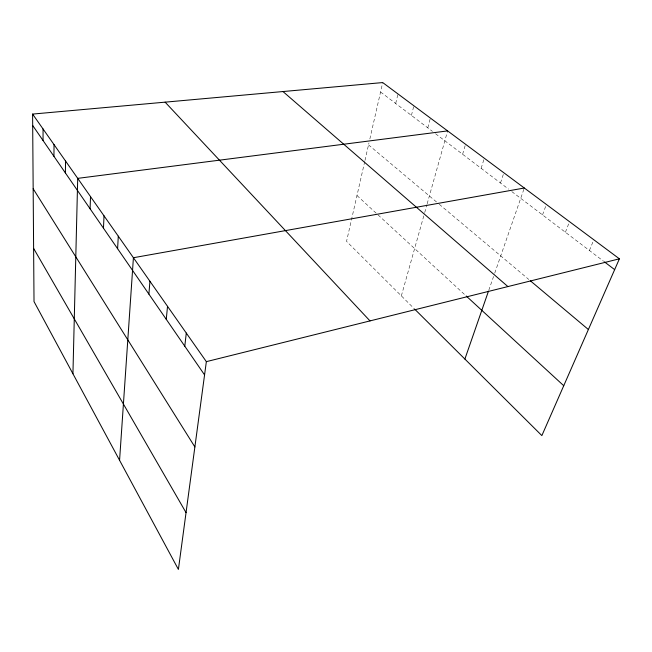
<?xml version="1.0" encoding="UTF-8"?>
<svg xmlns="http://www.w3.org/2000/svg" width="652" height="652" viewBox="0 0 652 652"><rect width="100%" height="100%" fill="white"/><g stroke="black" fill="none" stroke-linecap="round" stroke-linejoin="round"><path stroke-width="0.49" stroke-dasharray="3.26 2.44" d="M364.745 161.427L346.546 241.37L414.916 309.366M364.973 160.457L368.967 142.91M369.855 138.99L382.708 82.568M395.691 103.481L397.981 93.945M411.428 115.42L413.865 105.771M427.793 127.841L430.393 118.077M401.355 295.878L424.452 213.497M424.729 212.519L426.913 204.736M427.182 203.758L447.614 130.905M462.61 154.263L465.569 144.271M481.143 168.322L484.297 158.216M500.491 183.008L503.857 172.78M488.78 290.287L494.42 274.044M494.754 273.09L524.306 188.012M542.529 214.907L546.376 204.443M565.398 232.259L569.522 221.68M589.416 250.482L593.833 239.781M380.556 91.997L432.447 131.37M435.544 133.725L508.584 189.145M511.82 191.598L603.613 261.256M368.519 144.866L438.503 203.644M439.269 204.288L528.78 279.455M356.986 195.527L377.304 214.223M378.046 214.907L465.471 295.323"/><path stroke-width="0.98" d="M53.945 156.333L54.034 144.622M65.387 172.935L65.567 161.06M72.934 373.767L77.71 178.363L447.614 130.905M90.098 208.787L90.514 196.602M103.472 228.192L104.018 215.845M117.596 248.697L118.297 236.187M119.569 460.288L133.415 257.727L524.306 188.012M148.884 294.101L149.944 281.281M166.26 319.317L167.531 306.342M184.785 346.196L186.293 333.082M32.6 114.084L206.35 361.648L178.403 569.432L34.018 301.574L32.6 114.084L382.708 82.568L619.4 258.82L541.861 435.601L414.916 309.366M464.884 359.056L488.446 291.24M206.35 361.648L619.4 258.82M604.404 261.859L614.657 269.635M530.304 280.743L588.389 329.521M282.976 91.549L507.916 286.578M466.221 296.008L563.744 385.715M165.127 102.16L370.002 320.906M32.69 125.486L204.565 374.9M33.162 188.754L194.875 446.938M33.619 248.404L186.04 512.619M43.056 128.982L43.056 140.539"/></g></svg>
